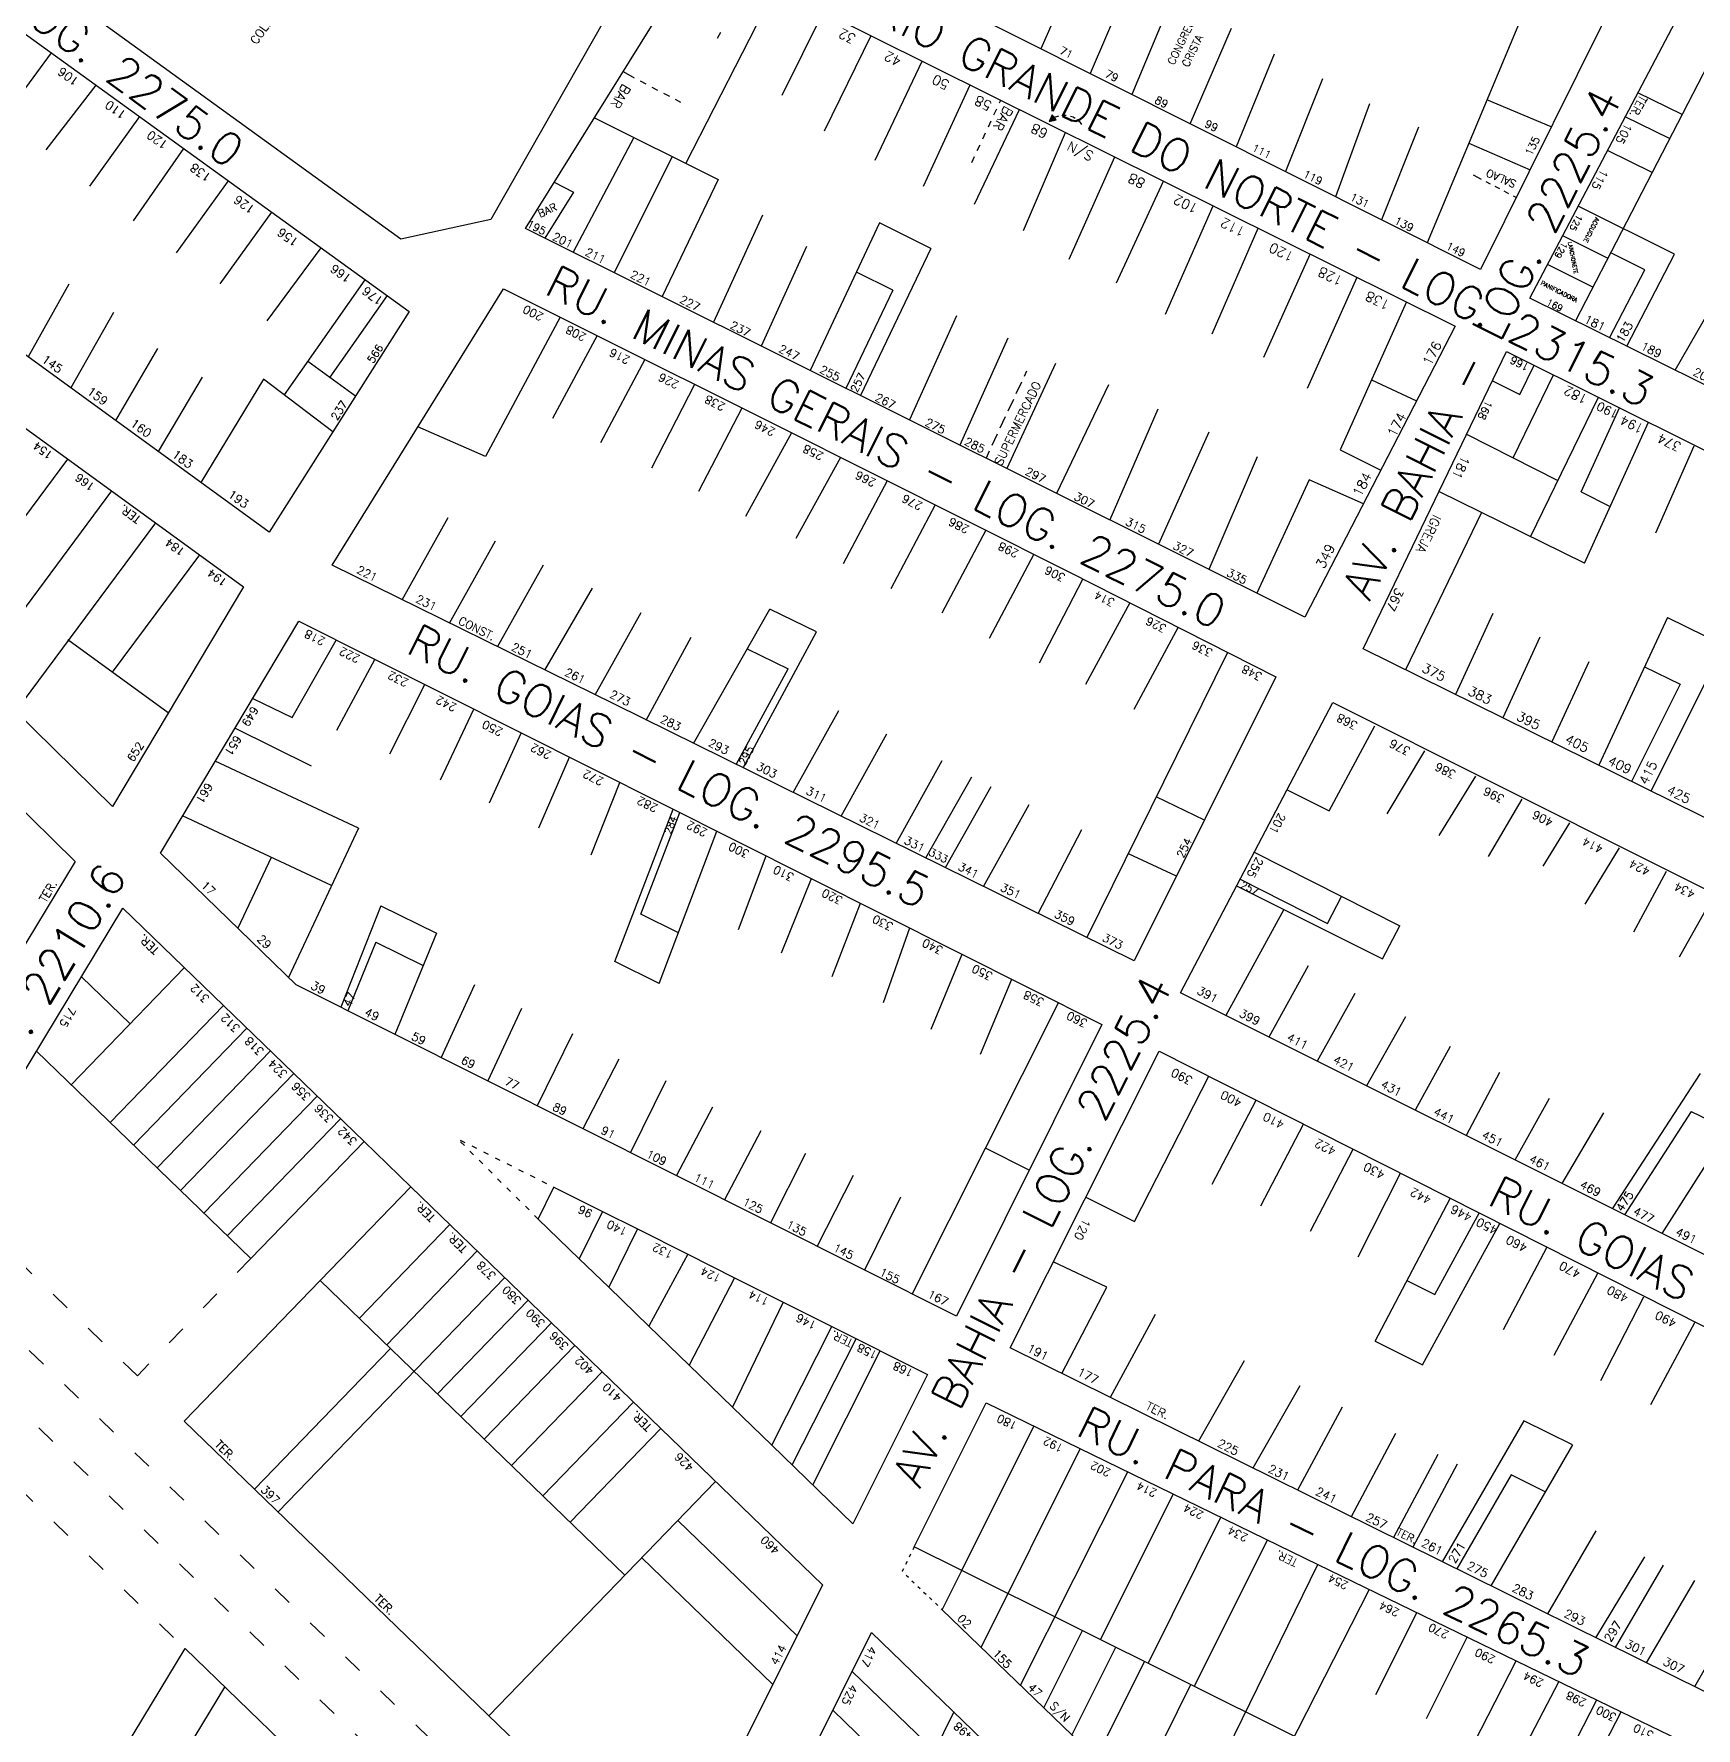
# Model space of a CAD drawing. Extents: x 714896 to 749292, y 8417558 to 8447149.
# Drawn here: x 740782 to 741088, y 8424591.9 to 8424903.6 of the extents above; entities that cross this region are included whole.
import ezdxf

# ---------------------------------------------------------------- set-up
doc = ezdxf.new("R2010")
doc.units = 0
doc.header["$MEASUREMENT"] = 0
doc.linetypes.add('ACAD_ISO03W100', pattern=[30, 12, -18])
for name, color, linetype in [('LOTE', 7, 'CONTINUOUS'), ('NUM-PORTA', 7, 'CONTINUOUS'), ('QUADRA', 6, 'CONTINUOUS'), ('TEXTO', 7, 'CONTINUOUS'), ('TEXTODERUA', 3, 'CONTINUOUS')]:
    doc.layers.add(name, color=color, linetype=linetype)
doc.styles.add('ROMANS', font='ROMANS.SHX', dxfattribs={"height": 1.5})

msp = doc.modelspace()

# ---------------------------------------------------------------- hatches: boundary and pattern name
at = {"layer": 'LOTE'}
msp.add_hatch(color=7, dxfattribs=at).paths.add_polyline_path([(740968.87, 8424887.41), (740970.2, 8424887.74), (740969.4, 8424888.67)])

# ---------------------------------------------------------------- linework, layer by layer
at = {"layer": 'LOTE', "color": 7}
for p, q in [((741061.66, 8424920.74, 529.43), (741038.48, 8424865.18, 532.09)), ((740974.65, 8424917.55, 531.83), (740967.37, 8424900.91, 532.09)), ((740902.01, 8424879.81, 529.5), (740918.56, 8424912.05, 529.88)), ((740983.62, 8424913.16, 531.77), (740976.43, 8424896.36, 532.09)), ((740991.34, 8424909.8, 531.73), (740984.11, 8424892.5, 532.09)), ((740919.77, 8424892.37, 529.68), (740927.35, 8424907.68, 529.88)), ((741093.9, 8424905.29, 531.92), (741065.76, 8424850.83, 531.93)), ((740907.85, 8424902.82, 529.4), (740908.44, 8424903.98, 529.42)), ((740927.54, 8424885.79, 529.79), (740936.14, 8424903.31, 529.88)), ((740994.86, 8424887.1, 532.09), (741002.43, 8424904.71, 531.67)), ((740775.75, 8424887.26, 524.15), (740785.3, 8424900.15, 522.34)), ((741010.28, 8424899.92, 531.67), (741003.31, 8424882.86, 532.09)), ((740890.48, 8424896.69), (740892.54, 8424895.57, 0.23)), ((740936.88, 8424880.38, 529.87), (740945.55, 8424898.63, 529.88)), ((740784.33, 8424882.27, 524.11), (740793.5, 8424894.22, 522.34)), ((740893.61, 8424895, 0.33), (740894.68, 8424894.43, 0.41)), ((740895.76, 8424893.86, 0.48), (740896.84, 8424893.29, 0.55)), ((740897.91, 8424892.73, 0.61), (740898.99, 8424892.17, 0.66)), ((740945.75, 8424875.61, 529.93), (740954.34, 8424894.26, 529.88)), ((741019.18, 8424895.37, 531.65), (741012.37, 8424878.3, 532.09)), ((741085.38, 8424888.8, 531.37), (741077.26, 8424892.78, 531.93)), ((740900.07, 8424891.61, 0.71), (740901.05, 8424891.1, 0.75)), ((740955.13, 8424872.32, 529.98), (740963.44, 8424889.73, 529.88)), ((740958.73, 8424888.75, 529.89), (740959.25, 8424889.86, 529.89)), ((740959.77, 8424890.97, 529.88), (740959.99, 8424891.45, 529.88)), ((741027.85, 8424890.74, 531.65), (741021.58, 8424873.67, 532.09)), ((741061.3, 8424886.53, 531.81), (741049.47, 8424891.52, 531.51)), ((740792.33, 8424875.6, 524.22), (740801.51, 8424888.42, 522.34)), ((740885.19, 8424888.21), (740907.98, 8424876.84)), ((740957.71, 8424886.54, 529.9), (740958.22, 8424887.64, 529.9)), ((740969.42, 8424888.73, 529.9), (740968.89, 8424887.53, 529.88)), ((740968.89, 8424887.53, 529.88), (740970.2, 8424887.83, 529.89)), ((740970.2, 8424887.83, 529.89), (740969.42, 8424888.73, 529.9)), ((741036.88, 8424886.5, 531.65), (741030.03, 8424869.43, 532.09)), ((741083.08, 8424884.36, 531.36), (741074.93, 8424888.35, 531.93)), ((740892.44, 8424884.59, 529.34), (740881.3, 8424863.45, 530.28)), ((740956.68, 8424884.34, 529.91), (740957.19, 8424885.44, 529.91)), ((740964.16, 8424867.47, 530.03), (740971.91, 8424885.52, 529.88)), ((741046.13, 8424883.52, 531.66), (741057.39, 8424878.62, 531.81)), ((740800.35, 8424869.24, 524.34), (740809.63, 8424882.55, 522.34)), ((740899.52, 8424881.06, 529.58), (740888.83, 8424859.69, 530.28)), ((740954.65, 8424879.97, 529.93), (740955.16, 8424881.06, 529.93)), ((740955.66, 8424882.15, 529.92), (740956.17, 8424883.25, 529.92)), ((740972.58, 8424862.15, 530.09), (740981.01, 8424880.99, 529.88)), ((741079.87, 8424878.14, 531.36), (741071.66, 8424882.16, 531.93)), ((741046.9, 8424877.7, 531.74), (741048.41, 8424876.91, 531.75)), ((740808.26, 8424863.37, 524.46), (740817.86, 8424876.59, 522.34)), ((740881.36, 8424874.54), (740876.07, 8424866.06)), ((740877.78, 8424876.33), (740881.36, 8424874.54)), ((740907.98, 8424876.84, 529.75), (740897.65, 8424855.29, 530.28)), ((740981.28, 8424857.85, 530.14), (740989.96, 8424876.55, 529.88)), ((741049.24, 8424876.48, 531.75), (741050.08, 8424876.04, 531.76)), ((741050.92, 8424875.6, 531.76), (741051.76, 8424875.17, 531.77)), ((741052.6, 8424874.73, 531.78), (741053.44, 8424874.29, 531.79)), ((740990.28, 8424852.06, 530.22), (740999.06, 8424872.02, 529.88)), ((741054.28, 8424873.85, 531.8), (741054.88, 8424873.53, 531.81)), ((741084, 8424863.08, 530.94), (741066.27, 8424871.94, 531.93)), ((740816.35, 8424857.64, 524.63), (740825.81, 8424870.84, 522.34)), ((740916.16, 8424870.25, 529.84), (740907.11, 8424850.57, 530.28)), ((740937.68, 8424868.84, 529.88), (740924.89, 8424841.7, 530.28)), ((740998.89, 8424848.41, 530.29), (741007.38, 8424867.89, 529.88)), ((741071.75, 8424862.32, -0.47), (741063.4, 8424866.49)), ((740824.99, 8424850.84, 524.99), (740834.89, 8424864.27, 522.34)), ((740924.24, 8424864.51, 529.94), (740915.92, 8424846.18, 530.28)), ((740947.11, 8424864.14, 529.97), (740934.19, 8424837.07, 530.28)), ((741008.38, 8424844.13, 530.41), (741016.95, 8424863.13, 529.88)), ((741078.52, 8424860.23, 531.12), (741072.24, 8424863.37, 531.47)), ((741075.22, 8424846.15, 531.93), (741084, 8424863.08, 530.94)), ((741016.46, 8424838.44, 530.59), (741025.58, 8424858.84, 529.88)), ((741068.95, 8424857.01, -0.47), (741060.6, 8424861.18)), ((741072.03, 8424847.72, 531.93), (741078.52, 8424860.23, 531.2)), ((740788.5, 8424857.61, 525.25), (740780.97, 8424844.23, 525.95)), ((740842.98, 8424858.39, 522.34), (740828.12, 8424837.21, 525.97)), ((740847.05, 8424855.48), (740836.51, 8424840.46, 2.57)), ((740940.12, 8424856.45, 530.07), (740931.5, 8424838.4, 530.28)), ((741084.09, 8424841.78, 531.93), (741092.09, 8424855.6, 530.94)), ((740796.69, 8424852.34, 525.3), (740788.83, 8424838.52, 525.95)), ((741034.68, 8424854.31, 529.88), (741022.45, 8424827.07, 530.99)), ((740878.92, 8424851.49, 528.97), (740865.14, 8424825.88, 528.12)), ((740951.84, 8424851.77, 530.11), (740943.17, 8424832.59, 530.28)), ((740885.69, 8424848.12, 528.97), (740877.5, 8424832.85, 528.34)), ((740961.3, 8424847.67, 530.16), (740952.47, 8424827.95, 530.28)), ((740804.79, 8424845.77, 525.43), (740797.09, 8424832.51, 525.95)), ((740832.45, 8424843.4, 525.7), (740841.25, 8424837.03, 527.5)), ((740894.51, 8424843.71, 528.97), (740886.32, 8424828.36, 528.4)), ((740970.08, 8424842.95, 530.22), (740961.12, 8424823.63, 530.28)), ((740813, 8424840.48, 525.58), (740804.92, 8424826.81, 525.95)), ((740824.27, 8424840.11, 525.69), (740812.77, 8424821.1, 525.95)), ((740837.07, 8424830.43, 527.5), (740824.27, 8424840.11, 525.69)), ((740964.72, 8424841.56, 530.21), (740964.28, 8424840.61, 530.21)), ((741028.24, 8424839.99, 530.83), (741036.5, 8424836.1, 531.62)), ((741050.46, 8424839.8), (741055.49, 8424837.26, 527.5)), ((741054.27, 8424825.65, 518.8), (741061.71, 8424840.89, 532.29)), ((741055.49, 8424837.26, 527.5), (741058.13, 8424842.68, 532.29)), ((740903.64, 8424839.14, 528.97), (740895.71, 8424823.72, 528.45)), ((740963.79, 8424839.54, 530.22), (740962.79, 8424837.41, 530.23)), ((740979.84, 8424839.08, 530.28), (740970.26, 8424819.08, 530.28)), ((741057.49, 8424811.1, 514.71), (741069.98, 8424836.77, 532.25)), ((740912.35, 8424834.79, 528.97), (740904.38, 8424819.45, 528.47)), ((740962.3, 8424836.35, 530.23), (740961.31, 8424834.23, 530.24)), ((740988.92, 8424834.6, 530.35), (740980.03, 8424814.2, 530.28)), ((741066.78, 8424819.35, 530.15), (741073.83, 8424834.85, 532.23)), ((740865.14, 8424825.88, 528.12), (740852.7, 8424831.32, 527.83)), ((740960.82, 8424833.17, 530.25), (740959.84, 8424831.05, 530.26)), ((740998.3, 8424830.37, 530.46), (740989.01, 8424809.72, 530.28)), ((741067.4, 8424806.22, 517.92), (741079.2, 8424832.18, 532.23)), ((740921.48, 8424830.22, 528.97), (740912.98, 8424814.84, 528.49)), ((740959.35, 8424830, 530.26), (740958.37, 8424827.9, 530.27)), ((741045.69, 8424829.97, 511.02), (741062.54, 8424821.48, 526.3)), ((741080.56, 8424811.82, 524.35), (741087.6, 8424827.85, 532.16)), ((740930.49, 8424825.71, 528.97), (740922.28, 8424810.76, 528.51)), ((740957.88, 8424826.86, 530.27), (740957.27, 8424825.55, 530.28)), ((741007.16, 8424825.83, 530.61), (740998.31, 8424805.09, 530.28)), ((741022.45, 8424827.07, 530.99), (741029.91, 8424823.35, 531.62)), ((740939.11, 8424821.39, 528.97), (740930.98, 8424806.1, 528.51)), ((741016.72, 8424821.57, 530.89), (741007.12, 8424800.69, 530.28)), ((741026.73, 8424817.18, 531.62), (741016.72, 8424821.57, 530.89)), ((741067.4, 8424806.22, 517.92), (741040.59, 8424819.44, 511.04)), ((741066.78, 8424819.35, 530.15), (741072.14, 8424816.65, 535.01)), ((740947.92, 8424816.97, 528.97), (740939.74, 8424801.54, 528.52)), ((741048.44, 8424815.57, 516.72), (741034.47, 8424786.62, 520.57)), ((740849.84, 8424799.51, 527.83), (740858.26, 8424814.64, 528.02)), ((740957.23, 8424812.31, 528.97), (740949.16, 8424797.01, 528.52)), ((740858.56, 8424795.21, 527.83), (740866.99, 8424810.37, 528.06)), ((740867.37, 8424790.87, 527.83), (740875.86, 8424805.9, 528.09)), ((740966.05, 8424807.89, 528.97), (740957.87, 8424792.36, 528.52)), ((740975.07, 8424803.35, 528.97), (740967.04, 8424787.84, 528.52)), ((740876.08, 8424786.57, 527.83), (740884.84, 8424801.64, 528.11)), ((740885.31, 8424782.02, 527.83), (740893.81, 8424797.13, 528.12)), ((740903.45, 8424773.07, 527.83), (740917.47, 8424797.75, 527.83)), ((740926.09, 8424793.57, 528.39), (740917.47, 8424797.75, 528.4)), ((740983.75, 8424798.94, 528.97), (740975.6, 8424783.9, 528.51)), ((741050.56, 8424796.98, 518.78), (741043.7, 8424782.07, 520.57)), ((741082.7, 8424796.26, 520.57), (741070.04, 8424769.06, 520.57)), ((740912.57, 8424768.58, 527.83), (740926.09, 8424793.57, 528.35)), ((740992.64, 8424794.43, 528.97), (740984.46, 8424779.3, 528.49)), ((740829.6, 8424777.85, 526.59), (740837.69, 8424792.07, 527.67)), ((740894.74, 8424777.37, 527.83), (740903.03, 8424792.62, 528.13)), ((741059.21, 8424792.63, 520), (741052.36, 8424777.79, 520.57)), ((741093.05, 8424791.16, 520.57), (741079.66, 8424764.32, 520.57)), ((740837.8, 8424775.51, 526.47), (740844.79, 8424788.5, 527.65)), ((740911.32, 8424769.19, 527.83), (740920.83, 8424786.79, 527.83)), ((741001.74, 8424789.81, 528.98), (740975.8, 8424737.38, 527.83)), ((741068.24, 8424788.1, 520.76), (741061.39, 8424773.33, 520.57)), ((740847.57, 8424771.12, 526.43), (740854, 8424783.89, 527.64)), ((741085, 8424783.98, 520.57), (741076.06, 8424766.06, 520.57)), ((740822.31, 8424781.33, 527.29), (740829.6, 8424777.85, 526.59)), ((740856.85, 8424766.38, 526.43), (740863.04, 8424779.35, 527.64)), ((740921.8, 8424764.02, 527.83), (740930.19, 8424779.11, 528.16)), ((740833.16, 8424768.89, 526.12), (740819.04, 8424775.86, 527.29)), ((740865.92, 8424762.15, 526.47), (740871.75, 8424774.98, 527.64)), ((740930.6, 8424759.68, 527.83), (740938.99, 8424774.82, 528.17)), ((741020.42, 8424760.64, 519.72), (741028.85, 8424776.3, 529.04)), ((741031.07, 8424760.08, 524.08), (741038.02, 8424771.73, 529.04)), ((740841.79, 8424757.46, 525.71), (740815.43, 8424769.8, 527.3)), ((740874.96, 8424757.53, 526.49), (740880.63, 8424770.53, 527.64)), ((740940.76, 8424754.67, 527.83), (740949.19, 8424769.94, 528.18)), ((740884.6, 8424752.59, 526.54), (740889.86, 8424765.9, 527.64)), ((740946.2, 8424751.98, 527.83), (740954.66, 8424766.92, 528.18)), ((740949.79, 8424750.22, 527.83), (740958.25, 8424765.15, 528.18)), ((741040.67, 8424756.15, 524.89), (741047.39, 8424767.05, 529.04)), ((740956.83, 8424746.74, 527.83), (740965.21, 8424761.82, 528.19)), ((740997.46, 8424758.95, 528.33), (740988.6, 8424763.25, 528.34)), ((741049.75, 8424752.28, 525.36), (741055.94, 8424762.79, 529.04)), ((740836.83, 8424746.89, -1.65), (740809.42, 8424759.72)), ((740888.94, 8424732.96, 527.64), (740899.7, 8424760.96, 527.64)), ((740893.77, 8424741.66, 526.21), (740900.95, 8424760.33, 527.64)), ((740841.79, 8424757.46, 525.71), (740828.91, 8424730, 521.39)), ((740897.13, 8424728.86, 527.64), (740907.76, 8424756.91, 527.64)), ((740966.89, 8424741.78, 527.83), (740974.89, 8424757.22, 528.21)), ((741059.81, 8424750.45, 526.19), (741064.69, 8424758.43, 529.04)), ((740992.31, 8424748.64, 528.33), (740983.51, 8424752.77, 528.25)), ((741067.52, 8424743.49, 525.75), (741073.86, 8424753.86, 529.04)), ((740825.7, 8424752.1, 523.45), (740819.58, 8424739.05, 521.39)), ((740911.69, 8424738.84, 526.73), (740916.79, 8424752.39, 527.64)), ((741076.47, 8424738.37, 525.74), (741082.53, 8424749.53, 529.04)), ((740919.65, 8424734.54, 526.77), (740925.15, 8424748.19, 527.64)), ((740845.9, 8424743.2, 525.29), (740838.55, 8424724.51, 524.07)), ((740928.95, 8424730.19, 526.83), (740934.19, 8424743.66, 527.64)), ((741084.93, 8424733.79, 525.75), (741091.28, 8424745.17, 529.04)), ((741012.06, 8424742.51, 521.01), (741001.41, 8424722.97, 519.72)), ((740856.12, 8424738.17, 524.81), (740848.5, 8424719.52, 526.24)), ((740938.4, 8424725.37, 526.88), (740943.26, 8424739.11, 527.64)), ((740844.98, 8424736.51, -1.07), (740839.82, 8424723.87, -0.1)), ((740947.19, 8424720.48, 526.91), (740952.86, 8424734.29, 527.65)), ((741016.54, 8424732.13, 521.13), (741009.32, 8424719.02, 519.72)), ((740863.15, 8424728.64, 525.5), (740856.97, 8424715.27, 526.27)), ((740956.24, 8424715.89, 526.96), (740962.04, 8424729.69, 527.65)), ((741025.12, 8424727.02, 521.27), (741018.19, 8424714.59, 519.72)), ((740871.77, 8424724.31, 525.73), (740865.56, 8424710.96, 526.29)), ((741034.46, 8424722.76, 521.41), (741027.29, 8424710.05, 519.72)), ((740881.15, 8424719.62, 525.92), (740874.65, 8424706.4, 526.3)), ((741042.67, 8424717.3, 521.36), (741036.27, 8424705.56, 519.72)), ((740889.71, 8424714.98, 526.04), (740883.1, 8424702.16, 526.31)), ((741051.78, 8424712.52, 521.39), (741045.61, 8424700.89, 519.72)), ((741072.57, 8424687.42, 519.72), (741088.75, 8424712.33, 523.3)), ((740898.34, 8424710.95, 526.15), (740891.82, 8424697.78, 526.32)), ((740984.63, 8424685.08, 521.19), (740998.3, 8424711.82, 527.69)), ((740906.95, 8424706.12, 526.23), (740900.28, 8424693.54, 526.32)), ((740998.9, 8424691.97, 522.99), (741007, 8424707.41, 527.69)), ((741060.9, 8424707.75, 521.4), (741054.6, 8424696.4, 519.72)), ((741007.83, 8424687.97, 523.52), (741015.7, 8424703, 527.69)), ((741070.91, 8424705.1, 521.66), (741063.23, 8424692.09, 519.72)), ((741087.07, 8424705.36, 522.49), (741074.78, 8424686.31, 519.72)), ((741087.07, 8424705.36, 519.96), (741090.23, 8424703.79, 519.97)), ((740915.8, 8424701.8, 526.31), (740909.17, 8424689.08, 526.33)), ((740924.07, 8424697.59, 526.38), (740917.6, 8424684.85, 526.33)), ((741016.96, 8424683.33, 523.8), (741024.84, 8424698.37, 527.69)), ((740932.82, 8424693.56, 526.46), (740926.18, 8424680.55, 526.34)), ((741025.75, 8424678.59, 523.95), (741033.54, 8424693.96, 527.69)), ((741090.17, 8424696.27, 521.77), (741081.68, 8424682.87, 519.72)), ((740886.7, 8424686.93, 526.68), (740882.42, 8424678.2, 533.71)), ((740941.54, 8424689.57, 526.55), (740934.92, 8424676.16, 526.34)), ((740975.64, 8424689.55, 519.66), (740984.63, 8424685.08, 521.19)), ((741028.87, 8424663.07, 528.69), (741042.67, 8424689.33, 527.69)), ((741037.63, 8424658.71, 530.17), (741051.81, 8424684.69, 527.69)), ((741039.86, 8424671.67, 524.12), (741048.08, 8424686.72, 527.69)), ((740893.12, 8424683.71, 526.85), (740887.83, 8424672.98, 531.69)), ((740902.38, 8424679.06, 526.93), (740895.23, 8424665.82, 530.69)), ((740979.49, 8424673.02, 520.68), (740969.66, 8424677.64, 519.66)), ((741052.54, 8424665.21, 524.23), (741060.51, 8424680.28, 527.69)), ((740911.01, 8424674.73, 526.97), (740902.65, 8424658.63, 530.27)), ((741061.86, 8424660.47, 524.26), (741069.86, 8424675.55, 527.69)), ((740971.25, 8424657.09, 519.59), (740979.49, 8424673.02, 520.68)), ((741034.73, 8424674.22, 526.28), (741039.86, 8424671.67, 524.12)), ((740919.95, 8424670.25, 526.99), (740910.6, 8424650.94, 530.02)), ((741070.43, 8424655.84, 524.24), (741078.35, 8424671.24, 527.69)), ((740917.85, 8424643.93, 529.86), (740928.89, 8424665.77, 527)), ((740988.41, 8424667.99, 520.99), (740980.15, 8424652.69, 519.59)), ((741079.65, 8424651.41, 524.27), (741087.71, 8424666.5, 527.69)), ((740921.61, 8424640.29, 530.04), (740933.35, 8424663.52, 527)), ((741028.87, 8424663.07, 528.69), (741037.63, 8424658.71, 530.17)), ((740925.37, 8424636.65, 530.22), (740937.82, 8424661.28, 527)), ((741004.79, 8424659.47, 521.23), (740996.4, 8424644.65, 519.59)), ((741015, 8424654.87, 521.34), (741006.38, 8424639.71, 519.59)), ((741022.8, 8424650.94, 521.38), (741014.62, 8424635.63, 519.59)), ((740952.8, 8424620.85, 525.82), (740966.05, 8424647.42, 525.82)), ((741056.25, 8424648.43, 519.59), (741041.21, 8424622.48, 519.59)), ((741065.22, 8424644, 519.59), (741056.25, 8424648.43, 519.59)), ((741032.66, 8424646.06, 521.38), (741024.48, 8424630.76, 519.59)), ((741065.22, 8424644, 519.59), (741050.17, 8424618.04, 519.59)), ((740956.36, 8424606.7, 525.83), (740974.59, 8424643.26, 525.83)), ((741040.43, 8424642.21, 521.38), (741032.25, 8424626.91, 519.59)), ((741044.01, 8424640.44, 521.38), (741035.83, 8424625.14, 519.59)), ((740963.59, 8424599.73, 513.54), (740983.38, 8424638.99, 525.91)), ((741053.93, 8424638.45, 521.76), (741043.9, 8424621.15, 519.59)), ((741060.2, 8424635.34, 519.59), (741053.93, 8424638.45, 521.76)), ((740978.37, 8424608.13, 525.96), (740991.72, 8424634.93, 525.96)), ((740987.16, 8424603.86, 525.99), (741000.51, 8424630.65, 525.99)), ((741069.48, 8424628.19, 521.51), (741060.58, 8424612.89, 519.59)), ((740995.71, 8424599.69, 526.02), (741009.07, 8424626.49, 526.02)), ((740993.38, 8424570.97, 526.94), (741018.33, 8424621.98, 526.04)), ((741078.45, 8424623.4, 521.47), (741069.47, 8424608.49, 519.59)), ((741081.92, 8424621.85, 521.48), (741073.05, 8424606.72, 519.59)), ((741087.65, 8424619.02, 521.48), (741078.79, 8424603.88, 519.59)), ((741027.77, 8424617.39, 526.05), (741000.57, 8424564.03, 526.94)), ((741029, 8424598.07, 524.56), (741036.59, 8424613.1, 526.06)), ((741096.54, 8424615.06, 521.5), (741087.68, 8424599.48, 519.59)), ((740967.91, 8424595.56, 526.94), (740975.01, 8424609.8, 526.94)), ((740973.09, 8424590.56, 526.94), (740981.16, 8424606.74, 526.94)), ((741038.33, 8424593.62, 524.64), (741045.82, 8424608.61, 526.07)), ((740977.55, 8424586.25, 526.94), (740986.45, 8424604.11, 526.94)), ((741047.11, 8424589.17, 524.68), (741054.82, 8424604.23, 526.08)), ((740984.74, 8424579.31, 526.94), (740994.99, 8424599.86, 526.94)), ((741054.68, 8424585.04, 524.69), (741062.72, 8424600.39, 526.09)), ((741061.39, 8424580.96, 524.67), (741069.67, 8424597.04, 526.1)), ((741065.89, 8424578.78, 524.67), (741074.17, 8424594.85, 526.1))]:
    msp.add_line(p, q, dxfattribs=at)
at = {"layer": 'LOTE', "color": 7, "linetype": 'ACAD_ISO03W100', "ltscale": 0.3}
for p, q in [((740801.09, 8424656.71, 512.45), (740766.6, 8424690.08, 512.45)), ((740821.95, 8424678.27, 512.45), (740801.09, 8424656.71, 512.45))]:
    msp.add_line(p, q, dxfattribs=at)
at = {"layer": 'LOTE', "color": 7, "flags": 128}
for points, elevation in [([(740947.11, 8424864.14), (740937.68, 8424868.84)], 530.28), ([(740940.12, 8424856.45), (740933.42, 8424859.79)], 530.28), ([(741082.7, 8424796.26), (741093.05, 8424791.16)], 520.57), ([(741078.48, 8424787.19), (741085, 8424783.98)], 520.57), ([(741006.65, 8424753.04), (741033.42, 8424739.49)], 519.72), ([(741003.4, 8424746.84), (741030.23, 8424733.43)], 519.72), ([(741020.11, 8424739.95), (741022.71, 8424744.91)], 519.72), ([(740900.68, 8424738.21), (740893.77, 8424741.66)], 527.64), ([(741030.23, 8424733.43), (741033.42, 8424739.49)], 519.72), ([(740897.13, 8424728.86), (740888.94, 8424732.96)], 527.64)]:
    msp.add_lwpolyline(points, dxfattribs=dict(at, elevation=elevation))
at = {"layer": 'LOTE', "color": 7, "linetype": 'CONTINUOUS', "flags": 128}
for points, elevation in [([(740788.24, 8424825.4), (740764.25, 8424793.12)], 524.82), ([(740796.32, 8424819.52), (740771.45, 8424786.05)], 524.82), ([(740804.41, 8424813.64), (740778.65, 8424778.97)], 524.82), ([(740812.5, 8424807.76), (740796.46, 8424786.17)], 524.82), ([(740806.76, 8424778.69), (740788.29, 8424792.11)], 524.82), ([(740913.33, 8424790.46), (740920.83, 8424786.79)], 527.83), ([(741012.69, 8424764.55), (741020.42, 8424760.64)], 519.72), ([(741004.05, 8424748.08), (741020.11, 8424739.95)], 519.72), ([(740970.64, 8424725.37), (740943.67, 8424671.78)], 527.72), ([(741014.01, 8424590.4), (740952.8, 8424620.85)], 513.54)]:
    msp.add_lwpolyline(points, dxfattribs=dict(at, elevation=elevation))
for points in [[(740845.9, 8424743.2), (740856.12, 8424738.17)], [(740844.98, 8424736.51), (740853.69, 8424732.22)], [(740965.22, 8424694.52), (740957.16, 8424698.57)]]:
    msp.add_lwpolyline(points, dxfattribs=at)
at = {"layer": 'LOTE'}
for points, elevation in [([(740809.75, 8424731.82), (740788.89, 8424710.25)], 512.45), ([(740790.8, 8424730.11), (740799.74, 8424721.46)], 512.45), ([(740816.94, 8424724.86), (740796.08, 8424703.3)], 512.45), ([(740821.25, 8424720.69), (740800.39, 8424699.13)], 512.45), ([(740782.52, 8424716.42), (740821.95, 8424678.27)], 512.45), ([(740825.56, 8424716.52), (740804.7, 8424694.96)], 512.45), ([(740829.88, 8424712.35), (740809.02, 8424690.79)], 512.45), ([(740834.19, 8424708.17), (740813.33, 8424686.61)], 512.45), ([(740838.5, 8424704), (740817.64, 8424682.44)], 512.45), ([(740842.81, 8424699.83), (740821.95, 8424678.27)], 512.45), ([(740851.44, 8424691.49), (740834.75, 8424674.24)], 512.45), ([(740858.62, 8424684.53), (740841.94, 8424667.28)], 512.45), ([(740863.65, 8424679.67), (740846.97, 8424662.42)], 512.45), ([(740868.69, 8424674.8), (740826.97, 8424631.68)], 512.45), ([(740834.75, 8424674.24), (740890.81, 8424620)], 512.45), ([(740873, 8424670.63), (740856.31, 8424653.38)], 512.45), ([(740877.31, 8424666.45), (740860.62, 8424649.21)], 512.45), ([(740881.62, 8424662.28), (740864.93, 8424645.03)], 512.45), ([(740847.69, 8424661.72), (740822.65, 8424635.85)], 512.45), ([(740886.65, 8424657.42), (740869.97, 8424640.17)], 512.45), ([(740892.4, 8424651.85), (740875.71, 8424634.6)], 512.45), ([(740897.43, 8424646.99), (740880.75, 8424629.74)], 512.45), ([(740865.78, 8424594.13), (740907.5, 8424637.25)], -0.79), ([(740922.5, 8424608.82), (740900.54, 8424630.06)], 511.35), ([(740918.04, 8424599.87), (740893.91, 8424623.21)], 511.35), ([(740791.3, 8424575.8), (740809.86, 8424606.49)], 512.45), ([(740809.86, 8424606.49), (740839.12, 8424578.18)], 517), ([(740800.44, 8424571.74), (740817.17, 8424599.41)], 512.45)]:
    msp.add_lwpolyline(points, dxfattribs=dict(at, elevation=elevation))
at = {"layer": 'LOTE', "color": 7, "linetype": 'ACAD_ISO03W100', "ltscale": 0.08, "elevation": 526.68, "flags": 128}
msp.add_lwpolyline([(740874.87, 8424685.51), (740859.99, 8424700.33), (740877.76, 8424691.41)], dxfattribs=at)
at = {"layer": 'LOTE', "color": 7, "linetype": 'ACAD_ISO03W100', "ltscale": 0.3}
for points, elevation in [([(740761.8, 8424680.11), (740894.14, 8424551.94)], 513.61), ([(740890.23, 8424544.09), (740889.03, 8424544.5), (740756.24, 8424672.97)], 513.61), ([(740772.79, 8424642.35), (740809.86, 8424606.49)], 517)]:
    msp.add_lwpolyline(points, dxfattribs=dict(at, elevation=elevation))
at = {"layer": 'LOTE'}
for points in [[(740834.75, 8424674.24), (740809.72, 8424648.36)], [(740899.1, 8424561.89), (740809.72, 8424648.36)]]:
    msp.add_lwpolyline(points, dxfattribs=at)
at = {"layer": 'LOTE', "color": 7, "linetype": 'ACAD_ISO03W100', "ltscale": 0.05, "elevation": 513.54, "flags": 128}
msp.add_lwpolyline([(740944.07, 8424625.2), (740941.84, 8424620.72), (740949.2, 8424613.62)], dxfattribs=at)
at = {"layer": 'LOTE', "color": 7, "ltscale": 0.3, "elevation": 512.45}
for points in [[(740947.78, 8424587.66), (740932.65, 8424602.3)], [(740944.25, 8424580.46), (740929.08, 8424595.14)], [(740951.32, 8424594.86), (740940, 8424571.8)]]:
    msp.add_lwpolyline(points, dxfattribs=at)
at = {"layer": 'LOTE', "color": 7, "ltscale": 0.1}
for centre, radius, start, end in [((740971.63, 8424884.68), 3.95, 104.5573, 117.1075), ((740971.66, 8424884.66), 3.98, 84.4505, 93.7257), ((740971.69, 8424884.65), 3.98, 59.6624, 73.1167), ((740971.73, 8424884.66), 3.95, 36.1658, 48.5802)]:
    msp.add_arc(centre, radius, start, end, dxfattribs=at)
at = {"layer": 'QUADRA', "color": 6, "linetype": 'CONTINUOUS'}
msp.add_lwpolyline([(740763.9, 8425008.82), (740829.38, 8425032.98), (740838.58, 8425035.12), (740843.37, 8425035.12), (740849.61, 8425034.61), (740855.77, 8425032.82), (740860.6, 8425030.63), (740865.08, 8425027.57), (740868.81, 8425024.48), (740872.58, 8425020.83), (740872.58, 8425020.83), (740874.41, 8425017.83), (740875.97, 8425013.42), (740882.46, 8424992.24), (740889.61, 8424968.89), (740896.88, 8424945.16), (740899.64, 8424936.16), (740898.63, 8424926.55), (740887.07, 8424906.25), (740866.12, 8424869.46), (740849.59, 8424865.89), (740742.25, 8424943.51)], dxfattribs=at)
at = {"layer": 'QUADRA', "color": 6}
for points in [[(740940.24, 8424981.45), (741074.95, 8424914.1), (741048.3, 8424860.25), (740910.37, 8424929.55), (740940.24, 8424981.45)], [(740690.29, 8424968.77), (740851.1, 8424852.55), (740825.37, 8424811.92), (740639.69, 8424947), (740690.29, 8424968.77)], [(740904.44, 8424919.08), (741043.61, 8424849.87), (741015.94, 8424796.28), (740872.49, 8424867.84), (740904.44, 8424919.08)], [(741095.7, 8424904.39), (741231.73, 8424835.41), (741224.13, 8424807.1), (741217.59, 8424775.69), (741057.33, 8424854.99), (741085.97, 8424909.28), (741095.7, 8424904.39)], [(740884.18, 8424848.87), (740918.46, 8424831.74), (740972.78, 8424804.51), (741010.62, 8424785.3), (740984.54, 8424733.07), (740889.01, 8424780.2), (740836.92, 8424805.88), (740868.45, 8424856.7), (740884.18, 8424848.87)], [(741053.06, 8424845.2), (741215.72, 8424764.16), (741210.03, 8424745.16), (741202.74, 8424703.51), (741026.69, 8424790.46), (741053.06, 8424845.2)], [(740951.84, 8424667.68), (740830.32, 8424728.64), (740805.33, 8424752.85), (740830.78, 8424795.54), (740978.61, 8424721.37), (740951.84, 8424667.68)], [(741021.1, 8424780.57), (741200.49, 8424690.71), (741182.88, 8424632.32), (740993.06, 8424727.14), (741021.1, 8424780.57)], [(740989.16, 8424716.45), (741177.7, 8424621.15), (741162.25, 8424562.58), (740961.71, 8424661.82), (740989.16, 8424716.45)]]:
    msp.add_lwpolyline(points, close=True, dxfattribs=at)
for points, elevation in [([(740820.59, 8424801.88), (740796.48, 8424761.45), (740619.65, 8424935.27), (740629.43, 8424940.86), (740654.89, 8424922.35), (740749.86, 8424853.3), (740820.59, 8424801.88)], 524.82), ([(740710.08, 8424619.81), (740638.33, 8424685.09), (740549.57, 8424765.85), (740488.49, 8424821.42), (740515.98, 8424850.49), (740529.72, 8424865.03), (740537.78, 8424871.88), (740543.98, 8424878.41), (740551.31, 8424885.94), (740556.28, 8424890.75), (740576.13, 8424906.7), (740589.86, 8424916.92), (740608.82, 8424929.09), (740640.8, 8424897.65), (740648.65, 8424889.93), (740684.34, 8424854.86), (740692.19, 8424847.14), (740727.87, 8424812.06), (740735.72, 8424804.34), (740765.18, 8424775.39), (740789.62, 8424751.36), (740757.55, 8424698.31), (740741.72, 8424672.14), (740710.08, 8424619.81)], 512.45), ([(740885.26, 8424534.12), (740864.43, 8424543.36), (740814.93, 8424565.31), (740765.02, 8424587.46), (740727.21, 8424604.23), (740719.13, 8424611.58), (740750.67, 8424663.75), (740766.6, 8424690.08), (740798.44, 8424742.76), (740842.81, 8424699.83), (740851.44, 8424691.49), (740897.43, 8424646.99), (740927.18, 8424618.21), (740899.1, 8424561.89), (740885.26, 8424534.12)], 512.45), ([(740964.38, 8424420.25), (740950.97, 8424426.2), (740904.89, 8424446.64), (740864.08, 8424464.75), (740890.88, 8424518.5), (740908.07, 8424552.98), (740924.79, 8424586.52), (740936.22, 8424609.46), (740969.82, 8424576.96), (740990.15, 8424557.28), (740999.24, 8424549.42), (741015.69, 8424541.17), (740994.09, 8424497.99), (740989.17, 8424488.28), (741029.15, 8424468.25), (740985.35, 8424435.79), (740976.84, 8424429.49), (740969.56, 8424424.09), (740964.38, 8424420.25)], 512.45)]:
    msp.add_lwpolyline(points, close=True, dxfattribs=dict(at, elevation=elevation))
at = {"layer": 'QUADRA', "color": 6, "linetype": 'CONTINUOUS', "elevation": 526.68, "flags": 128}
msp.add_lwpolyline([(740877.76, 8424691.41), (740886.7, 8424686.93), (740893.12, 8424683.71), (740902.38, 8424679.06), (740911.01, 8424674.73), (740919.95, 8424670.25), (740928.89, 8424665.77), (740946.48, 8424656.94), (740932.79, 8424629.47), (740917.85, 8424643.93), (740910.6, 8424650.94), (740902.65, 8424658.63), (740895.23, 8424665.82), (740887.83, 8424672.98), (740882.42, 8424678.2), (740874.87, 8424685.51), (740877.76, 8424691.41)], close=True, dxfattribs=at)
at = {"layer": 'QUADRA', "color": 6, "elevation": 513.54, "flags": 128}
msp.add_lwpolyline([(741140.11, 8424492.27), (741061.7, 8424531.55), (741008.54, 8424558.18), (741004.57, 8424560.17), (740967.91, 8424595.56), (740949.2, 8424613.62), (740952.8, 8424620.85), (740944.07, 8424625.2), (740950.99, 8424639.07), (740957.28, 8424651.69), (741018.33, 8424621.98), (741074.17, 8424594.85), (741118.62, 8424573.39), (741159.79, 8424553.51), (741153.56, 8424534.14), (741149.91, 8424522.78), (741144.58, 8424506.19), (741140.11, 8424492.27)], close=True, dxfattribs=at)

# ---------------------------------------------------------------- texts
at = {"layer": 'NUM-PORTA', "color": 7, "style": 'ROMANS'}
for s, height, rotation, p in [('32', 1.806, 153.5564, (740933.51, 8424903.33)), ('42', 1.806, 153.5637, (740941.89, 8424899.2)), ('71', 1.413, 333.3925, (740970.64, 8424900.11)), ('106', 1.591, 144.1635, (740790.5, 8424895.24)), ('50', 1.806, 153.5693, (740950.7, 8424894.86)), ('79', 1.413, 333.3847, (740979.03, 8424895.82)), ('110', 1.591, 144.16, (740799.19, 8424889.09)), ('58', 1.806, 153.5734, (740958.51, 8424891.01)), ('89', 1.413, 333.3651, (740988.17, 8424890.99)), ('68', 1.806, 153.5785, (740968.88, 8424885.89)), ('99', 1.413, 333.3904, (740997.37, 8424886.64)), ('105', 1.513, 240.9382, (741074.97, 8424887.32)), ('120', 1.591, 144.1626, (740806.9, 8424883.55)), ('S/N', 1.806, 153.5827, (740977.25, 8424881.76)), ('135', 1.418, 63.4916, (741057.65, 8424881.07)), ('111', 1.413, 333.3893, (741006.06, 8424882.2)), ('138', 1.591, 144.1813, (740814.83, 8424877.56)), ('88', 1.806, 153.5967, (740986.77, 8424876.71)), ('119', 1.413, 333.3912, (741015.5, 8424877.38)), ('115', 1.513, 240.9382, (741070.53, 8424878.9)), ('102', 1.806, 153.6007, (740996.5, 8424872.1)), ('131', 1.413, 333.4221, (741024.11, 8424873.17)), ('126', 1.591, 144.1985, (740822.9, 8424871.67)), ('195', 1.4, 333.4495, (740872.63, 8424868.19)), ('112', 1.806, 153.6107, (741005.16, 8424867.83)), ('139', 1.413, 333.4144, (741032.28, 8424868.8)), ('125', 1.2, 240.9382, (741066.11, 8424870.51)), ('156', 1.59, 144.2451, (740830.91, 8424865.64)), ('201', 1.5, 333.4495, (740877.31, 8424865.85)), ('120', 1.806, 153.6364, (741014.11, 8424863.24)), ('149', 1.413, 333.5593, (741041.78, 8424864.14)), ('129', 1.2, 240.9382, (741063.32, 8424865.46)), ('211', 1.5, 333.4495, (740883.33, 8424863)), ('166', 1.589, 144.3246, (740840.65, 8424858.99)), ('221', 1.5, 333.4495, (740891.65, 8424858.88)), ('128', 1.806, 153.6701, (741023.13, 8424858.79)), ('176', 1.584, 143.2481, (740846.5, 8424854.84)), ('227', 1.5, 333.4495, (740900.72, 8424854.27)), ('138', 1.805, 153.7739, (741031.82, 8424854.33)), ('200', 1.499, 153.2089, (740875.98, 8424852.06)), ('169', 1.2, 332.6839, (741060.32, 8424853.88)), ('208', 1.5, 153.3002, (740883.84, 8424848.32)), ('237', 1.5, 333.4495, (740910, 8424849.55)), ('181', 1.536, 333.6399, (741067.22, 8424850.61)), ('183', 1.536, 60.5793, (741074.5, 8424846.67)), ('566', 1.4, 57.6123, (740844.49, 8424842.89)), ('247', 1.5, 333.4495, (740918.99, 8424845.2)), ('176', 1.786, 62.4907, (741039.11, 8424842.41)), ('189', 1.536, 333.663, (741077.6, 8424845.67)), ('145', 1.567, 324.0485, (740783.34, 8424843.44)), ('216', 1.499, 153.3307, (740891.9, 8424844.1)), ('166', 1.4, 153.6083, (741057.39, 8424842.8)), ('226', 1.499, 153.3468, (740900.93, 8424839.56)), ('255', 1.5, 333.4495, (740926.5, 8424841.38)), ('257', 1.4, 63.4996, (740933.52, 8424837.55)), ('201', 1.536, 333.6905, (741087.25, 8424840.91)), ('159', 1.567, 324.0703, (740791.66, 8424837.52)), ('238', 1.5, 153.3641, (740909.44, 8424835.5)), ('267', 1.5, 333.4495, (740936.69, 8424836.25)), ('182', 1.734, 153.6083, (741068.17, 8424836.99)), ('237', 1.461, 57.6123, (740837.84, 8424832.38)), ('174', 1.785, 62.622, (741032.61, 8424829.28)), ('168', 1.4, 244.0631, (741049.29, 8424836.31)), ('190', 1.6, 153.6007, (741073.84, 8424834.18, -532.19)), ('160', 1.567, 324.0816, (740799.68, 8424831.63)), ('246', 1.5, 153.3683, (740918.63, 8424830.87)), ('275', 1.5, 333.4495, (740945.89, 8424831.66)), ('194', 1.734, 153.6083, (741078.52, 8424831.56, -0.13)), ('154', 1.482, 143.6024, (740785.68, 8424826.42)), ('258', 1.5, 153.3712, (740927.51, 8424826.41)), ('285', 1.5, 333.4495, (740953.15, 8424828.13)), ('374', 1.735, 153.5934, (741085.39, 8424828.21)), ('183', 1.567, 324.0935, (740807.33, 8424825.93)), ('181', 1.691, 244.1274, (741044.87, 8424826.17)), ('166', 1.481, 143.5987, (740793.41, 8424820.6)), ('266', 1.5, 153.3726, (740937.17, 8424821.54)), ('297', 1.5, 333.4495, (740964.33, 8424822.62)), ('184', 1.787, 62.5111, (741026.25, 8424818.28)), ('193', 1.567, 324.2382, (740817.6, 8424818.58)), ('276', 1.499, 153.3738, (740945.74, 8424817.24)), ('307', 1.5, 333.4495, (740973.31, 8424818.02)), ('286', 1.499, 153.3743, (740954.32, 8424812.95)), ('315', 1.5, 333.4495, (740982.78, 8424813.37)), ('184', 1.481, 143.4973, (740810, 8424808.64)), ('298', 1.499, 153.3772, (740963.44, 8424808.48)), ('327', 1.5, 333.4495, (740991.51, 8424808.98)), ('349', 1.79, 62.4017, (741019.47, 8424805.08)), ('221', 1.509, 333.3353, (740841.31, 8424804.53)), ('306', 1.499, 153.3728, (740972.02, 8424804.06)), ('194', 1.481, 143.4973, (740817.75, 8424803.01)), ('335', 1.5, 333.4495, (741001.4, 8424804.01)), ('231', 1.511, 333.6187, (740852.18, 8424799.14)), ('314', 1.499, 153.3697, (740981.12, 8424799.48)), ('367', 1.691, 244.1423, (741032.74, 8424801.87)), ('326', 1.499, 153.3623, (740990.62, 8424794.7)), ('218', 1.513, 153.2586, (740835.81, 8424792.34)), ('222', 1.515, 153.46, (740842.2, 8424789.13)), ('251', 1.512, 333.6928, (740869.78, 8424790.31)), ('336', 1.497, 153.3327, (740999.12, 8424790.24)), ('261', 1.512, 333.6888, (740879.58, 8424785.66)), ('348', 1.49, 153.2015, (741008.24, 8424785.86)), ('375', 1.73, 333.7569, (741037.32, 8424786.36)), ('232', 1.516, 153.5416, (740851.14, 8424784.72)), ('242', 1.515, 153.5924, (740860, 8424780.18)), ('273', 1.512, 333.6933, (740887.86, 8424781.61)), ('383', 1.732, 333.7437, (741045.79, 8424782.14)), ('649', 1.492, 238.5307, (740822.22, 8424780.05)), ('283', 1.512, 333.6976, (740897.17, 8424777.03)), ('368', 1.527, 152.7349, (741025.81, 8424776.85)), ('395', 1.733, 333.7363, (741054.74, 8424777.47)), ('651', 1.493, 238.4937, (740819.1, 8424774.72)), ('250', 1.516, 153.607, (740868.51, 8424775.67)), ('405', 1.733, 333.7364, (741063.67, 8424773.26)), ('262', 1.516, 153.6164, (740877.43, 8424771.41)), ('293', 1.512, 333.6995, (740906.01, 8424772.68)), ('295', 1.4, 61.7337, (740912.92, 8424768.93)), ('376', 1.53, 153.0806, (741035.53, 8424772.12)), ('272', 1.515, 153.632, (740887.05, 8424766.57)), ('303', 1.512, 333.7003, (740914.85, 8424768.34)), ('386', 1.531, 153.3076, (741043.91, 8424767.86)), ('409', 1.733, 333.7369, (741071.55, 8424769.29)), ('415', 1.733, 63.7369, (741078.93, 8424765.3)), ('661', 1.507, 238.8255, (740813.79, 8424765.97)), ('311', 1.512, 333.7002, (740924, 8424763.84)), ('396', 1.531, 153.342, (741052.82, 8424763.35)), ('425', 1.733, 333.7339, (741082.39, 8424763.9)), ('282', 1.515, 153.6427, (740897.02, 8424761.65)), ('284', 1.3, 67.7635, (740899.2, 8424756.26)), ('292', 1.515, 153.645, (740906.14, 8424757.15)), ('321', 1.511, 333.7037, (740933.8, 8424758.92)), ('201', 1.522, 241.7197, (741011.17, 8424760.43)), ('406', 1.532, 153.391, (741061.84, 8424759.04)), ('331', 1.511, 333.6967, (740942.05, 8424754.71)), ('414', 1.531, 153.3708, (741071.04, 8424754.13)), ('300', 1.515, 153.6472, (740913.86, 8424753.21)), ('333', 1.4, 333.6967, (740946.6, 8424752.58)), ('254', 1.452, 63.5228, (740993.57, 8424751.86)), ('310', 1.515, 153.6533, (740922.08, 8424748.95)), ('341', 1.511, 333.7013, (740951.97, 8424749.88)), ('255', 1.522, 241.7197, (741007.06, 8424752.29)), ('424', 1.532, 153.4005, (741079.65, 8424750.02)), ('17', 1.534, 316.0516, (740812.65, 8424746.79)), ('320', 1.515, 153.6555, (740931.03, 8424744.67)), ('351', 1.511, 333.6916, (740959.74, 8424746.09)), ('257', 1.3, 331.7197, (741004.01, 8424746.64)), ('434', 1.532, 153.4014, (741087.94, 8424745.83)), ('330', 1.514, 153.661, (740940.34, 8424739.86)), ('359', 1.51, 333.6703, (740969.68, 8424741.18)), ('29', 1.534, 316.0516, (740822.97, 8424736.91)), ('340', 1.515, 153.6658, (740949.5, 8424735.48)), ('373', 1.506, 333.594, (740978.52, 8424736.84)), ('350', 1.515, 153.6754, (740958.64, 8424730.73)), ('39', 1.534, 332.9227, (740832.85, 8424728.01)), ('391', 1.522, 331.7197, (740995.96, 8424727.1)), ('47', 1.534, 65.9794, (740840.24, 8424724.45)), ('358', 1.515, 153.7032, (740968.12, 8424725.92)), ('49', 1.534, 333.7786, (740842.76, 8424723.08)), ('360', 1.518, 153.8211, (740976.09, 8424722.07)), ('399', 1.531, 333.0228, (741003.71, 8424722.91)), ('59', 1.51, 333.6761, (740851.38, 8424718.64)), ('411', 1.532, 333.2189, (741012.5, 8424718.45)), ('69', 1.504, 333.6598, (740860.5, 8424714.28)), ('421', 1.533, 333.2545, (741021.02, 8424714.37)), ('390', 1.569, 152.9357, (740995.45, 8424711.54)), ('77', 1.499, 333.6592, (740868.56, 8424710.38)), ('400', 1.57, 153.053, (741004.55, 8424707.42)), ('431', 1.533, 333.3204, (741029.77, 8424709.8)), ('89', 1.498, 333.659, (740877.36, 8424705.68)), ('441', 1.534, 333.3637, (741039.45, 8424704.77)), ('410', 1.57, 153.0714, (741012.35, 8424703.43)), ('91', 1.498, 333.6603, (740886.24, 8424701.37)), ('422', 1.57, 153.0819, (741021.88, 8424698.54)), ('451', 1.533, 333.3566, (741048.37, 8424700.5)), ('109', 1.498, 333.6603, (740894.58, 8424697.01)), ('461', 1.534, 333.3711, (741057.08, 8424696.08)), ('111', 1.496, 333.6703, (740903.38, 8424692.7)), ('430', 1.57, 153.0923, (741030.86, 8424694.18)), ('442', 1.57, 153.0897, (741039.43, 8424689.56)), ('469', 1.534, 333.3834, (741066.41, 8424691.34)), ('475', 1.534, 56.6357, (741074.38, 8424686.74, -0.26)), ('96', 1.493, 154.0182, (740884.98, 8424687.03)), ('125', 1.496, 333.6703, (740912.31, 8424688.22)), ('446', 1.57, 153.0912, (741046.9, 8424686.4)), ('477', 1.534, 333.3848, (741076.23, 8424686.46)), ('140', 1.492, 153.9799, (740891.41, 8424683.73)), ('135', 1.496, 333.6703, (740920.35, 8424684.05)), ('120', 1.563, 243.4211, (740975.21, 8424685.74)), ('450', 1.57, 153.0912, (741051.61, 8424684.02)), ('132', 1.492, 153.9392, (740899.81, 8424679.5)), ('145', 1.496, 333.6835, (740929, 8424679.75)), ('460', 1.57, 153.0965, (741057.08, 8424680.78)), ('491', 1.533, 333.3786, (741084.03, 8424682.66)), ('470', 1.57, 153.1005, (741066.88, 8424676)), ('124', 1.491, 153.9138, (740908.65, 8424675.12)), ('155', 1.495, 333.6879, (740937.5, 8424675.26)), ('114', 1.491, 153.8818, (740917.49, 8424670.83)), ('167', 1.499, 333.7619, (740946.39, 8424671.2)), ('480', 1.57, 153.0994, (741075.67, 8424671.5)), ('490', 1.57, 153.0966, (741084.53, 8424666.9)), ('146', 1.49, 153.8816, (740926.23, 8424666.51)), ('158', 1.482, 153.9462, (740937.42, 8424661.02)), ('191', 1.559, 333.3156, (740964.66, 8424661.25)), ('168', 1.482, 153.9462, (740944.04, 8424657.69)), ('177', 1.559, 333.5441, (740973.9, 8424656.88)), ('180', 1.478, 153.7651, (740963.16, 8424648)), ('192', 1.478, 153.7651, (740971.66, 8424643.86)), ('225', 1.558, 333.5968, (740999.7, 8424643.75)), ('202', 1.479, 153.7665, (740980.37, 8424639.35)), ('231', 1.558, 333.6078, (741009.02, 8424639.07)), ('214', 1.48, 153.7646, (740988.87, 8424635.6)), ('241', 1.558, 333.616, (741017.76, 8424634.9)), ('224', 1.48, 153.767, (740997.49, 8424631.54)), ('257', 1.558, 333.6078, (741027.02, 8424630.16)), ('234', 1.48, 153.7675, (741005.65, 8424627.39)), ('261', 1.558, 333.6185, (741037.25, 8424625.4)), ('271', 1.558, 59.4898, (741043.59, 8424622.02)), ('275', 1.558, 333.6185, (741045.62, 8424621.26)), ('254', 1.48, 153.7704, (741024.1, 8424618.61)), ('283', 1.558, 333.6185, (741053.95, 8424617.14)), ('264', 1.481, 153.7793, (741033.51, 8424613.61)), ('293', 1.558, 333.6096, (741063.49, 8424612.44)), ('270', 1.481, 153.7794, (741042.59, 8424609.54)), ('297', 1.558, 57.6844, (741072.23, 8424607.55)), ('290', 1.481, 153.7825, (741051.14, 8424604.96)), ('301', 1.558, 333.6321, (741074.7, 8424606.85)), ('307', 1.558, 333.6217, (741081.71, 8424603.59)), ('294', 1.481, 153.7825, (741060.02, 8424600.64)), ('298', 1.481, 153.7786, (741067.9, 8424597.03)), ('300', 1.481, 153.7786, (741073.43, 8424594.34)), ('310', 1.481, 153.7786, (741080.29, 8424591.02))]:
    msp.add_text(s, height=height, rotation=rotation, dxfattribs=at).set_placement(p)
at = {"layer": 'NUM-PORTA', "style": 'ROMANS'}
for s, height, rotation, p in [('652', 1.471, 57.4604, (740800.33, 8424769.54)), ('312', 1.5, 135.7555, (740814.46, 8424726.25, 512.45)), ('715', 1.5, 240.3004, (740788.57, 8424724.74, 512.45)), ('312', 1.5, 135.7555, (740820.1, 8424720.79, 512.45)), ('318', 1.5, 135.7555, (740824.5, 8424716.54, 512.45)), ('324', 1.5, 135.7555, (740828.81, 8424712.37, 512.45)), ('356', 1.5, 135.7555, (740833.12, 8424708.2, 512.45)), ('336', 1.5, 135.7555, (740837.31, 8424704.15, 512.45)), ('342', 1.5, 135.7555, (740841.62, 8424699.97, 512.45)), ('378', 1.5, 135.7555, (740867.19, 8424675.24, 512.45)), ('380', 1.5, 135.7555, (740871.87, 8424670.71, 512.45)), ('390', 1.5, 135.7555, (740876.24, 8424666.48, 512.45)), ('396', 1.5, 135.7555, (740880.58, 8424662.29, 512.45)), ('402', 1.5, 135.7555, (740885.25, 8424657.76, 512.45)), ('410', 1.5, 135.7555, (740890.35, 8424652.83, 512.45)), ('426', 1.5, 135.7555, (740903.61, 8424640, 512.45)), ('397', 1.5, 315.7555, (740823.66, 8424635.6, 512.45)), ('460', 1.5, 135.7555, (740919.43, 8424624.7, 512.45)), ('02', 1.518, 314.8312, (740951.86, 8424611.92)), ('414', 1.5, 62.3701, (740918.85, 8424603.3, -1024.89)), ('417', 1.5, 243.9929, (740935.85, 8424607.07)), ('155', 1.518, 314.8312, (740958.36, 8424605.47)), ('47', 1.518, 314.8312, (740964.83, 8424599.22)), ('425', 1.5, 243.9929, (740932.33, 8424600.01)), ('S/N', 1.518, 314.8312, (740968.84, 8424595.82)), ('498', 1.5, 137.1337, (740954.98, 8424590.51))]:
    msp.add_text(s, height=height, rotation=rotation, dxfattribs=at).set_placement(p)
at = {"layer": 'TEXTO', "style": 'ROMANS'}
for s, height, rotation, p in [('COLEGIO JOSEFINA T. DE AZEVEDO', 1.5618, 54.9504, (740823.01, 8424901.54)), ('CONGREGACAO', 1.4139, 63.8946, (740991.85, 8424897.78)), ('CRISTA', 1.414, 63.7508, (740994.49, 8424897.37)), ('BAR', 1.781, 239.6626, (740890.44, 8424894.56)), ('BAR', 1.806, 240.3857, (740960.77, 8424890.53)), ('SALAO', 1.418, 156.7926, (741055.01, 8424876.55)), ('BAR', 1.4, 24.5401, (740875.19, 8424869.8)), ('ACOUGUE', 0.8, 243.2515, (741069.45, 8424869.93, 1062.24)), ('LANCHONETE', 0.7, 280.813, (741064.4, 8424865.3, 530.94)), ('PANIFICADORA', 0.8, 333.0618, (741059.27, 8424857.54, 0)), ('SUPERMERCADO', 1.5767, 64.2188, (740960.16, 8424824.04)), ('TER.', 1.481, 143.5761, (740801.87, 8424814.65)), ('IGREJA', 1.691, 244.1355, (741039.61, 8424815.35)), ('CONST.', 1.512, 333.6746, (740860, 8424795.13)), ('TER.', 1.5, 58.9363, (740784.2, 8424743.64, 512.45)), ('TER.', 1.5, 135.7555, (740805.25, 8424735.16, 512.45)), ('TER.', 1.5, 135.7555, (740856.08, 8424685.98, 512.45)), ('TER.', 1.5, 135.7555, (740861.97, 8424680.28, 512.45)), ('TER.', 1.5, 135.7555, (740895.92, 8424647.44, 512.45)), ('TER.', 1.558, 333.6018, (740986.51, 8424650.58)), ('TER.', 1.5, 315.7555, (740815.21, 8424643.91)), ('TER.', 1.4, 333.6018, (741032.64, 8424627.49)), ('TER.', 1.48, 153.7675, (741014.81, 8424622.82)), ('TER.', 1.5, 315.7555, (740844.55, 8424615.53, 512.45))]:
    msp.add_text(s, height=height, rotation=rotation, dxfattribs=at).set_placement(p)
at = {"layer": 'TEXTO', "color": 7, "style": 'ROMANS'}
for height, rotation, p in [(1.513, 240.9382, (741077.7, 8424892.48)), (1.482, 153.9462, (740932.94, 8424663.26))]:
    msp.add_text('TER.', height=height, rotation=rotation, dxfattribs=at).set_placement(p)
at = {"layer": 'TEXTODERUA', "style": 'ROMANS'}
for s, rotation, p in [('RU. RIO GRANDE DO SUL - LOG. 2203.3', 333.4977, (740969.34, 8424969.81)), ('RU. MINAS GERAIS - LOG. 2275.0', 323.7927, (740706.1, 8424960.37)), ('RU. RIO GRANDE DO NORTE - LOG. 2315.3', 333.2431, (740920.4, 8424914.18)), ('AV. BAHIA - LOG. 2225.4', 63.3046, (741027.88, 8424799.09)), ('RU. MINAS GERAIS - LOG. 2275.0', 333.3601, (740875.73, 8424855.93)), ('RU. GOIAS - LOG. 2295.5', 333.4133, (740850.24, 8424789.9)), ('RU. JOSE PAUDARCO - LOG. 2210.6   ', 58.442, (740721.3, 8424621.46)), ('AV. BAHIA - LOG. 2225.4', 63.3046, (740945.12, 8424635.78)), ('RU. GOIAS - LOG. 2295.5', 333.4133, (741049.25, 8424688.37)), ('RU. PARA - LOG. 2265.3', 334.1064, (740973.58, 8424645.93))]:
    msp.add_text(s, height=6, rotation=rotation, dxfattribs=at).set_placement(p)

doc.saveas('drawing.dxf')
